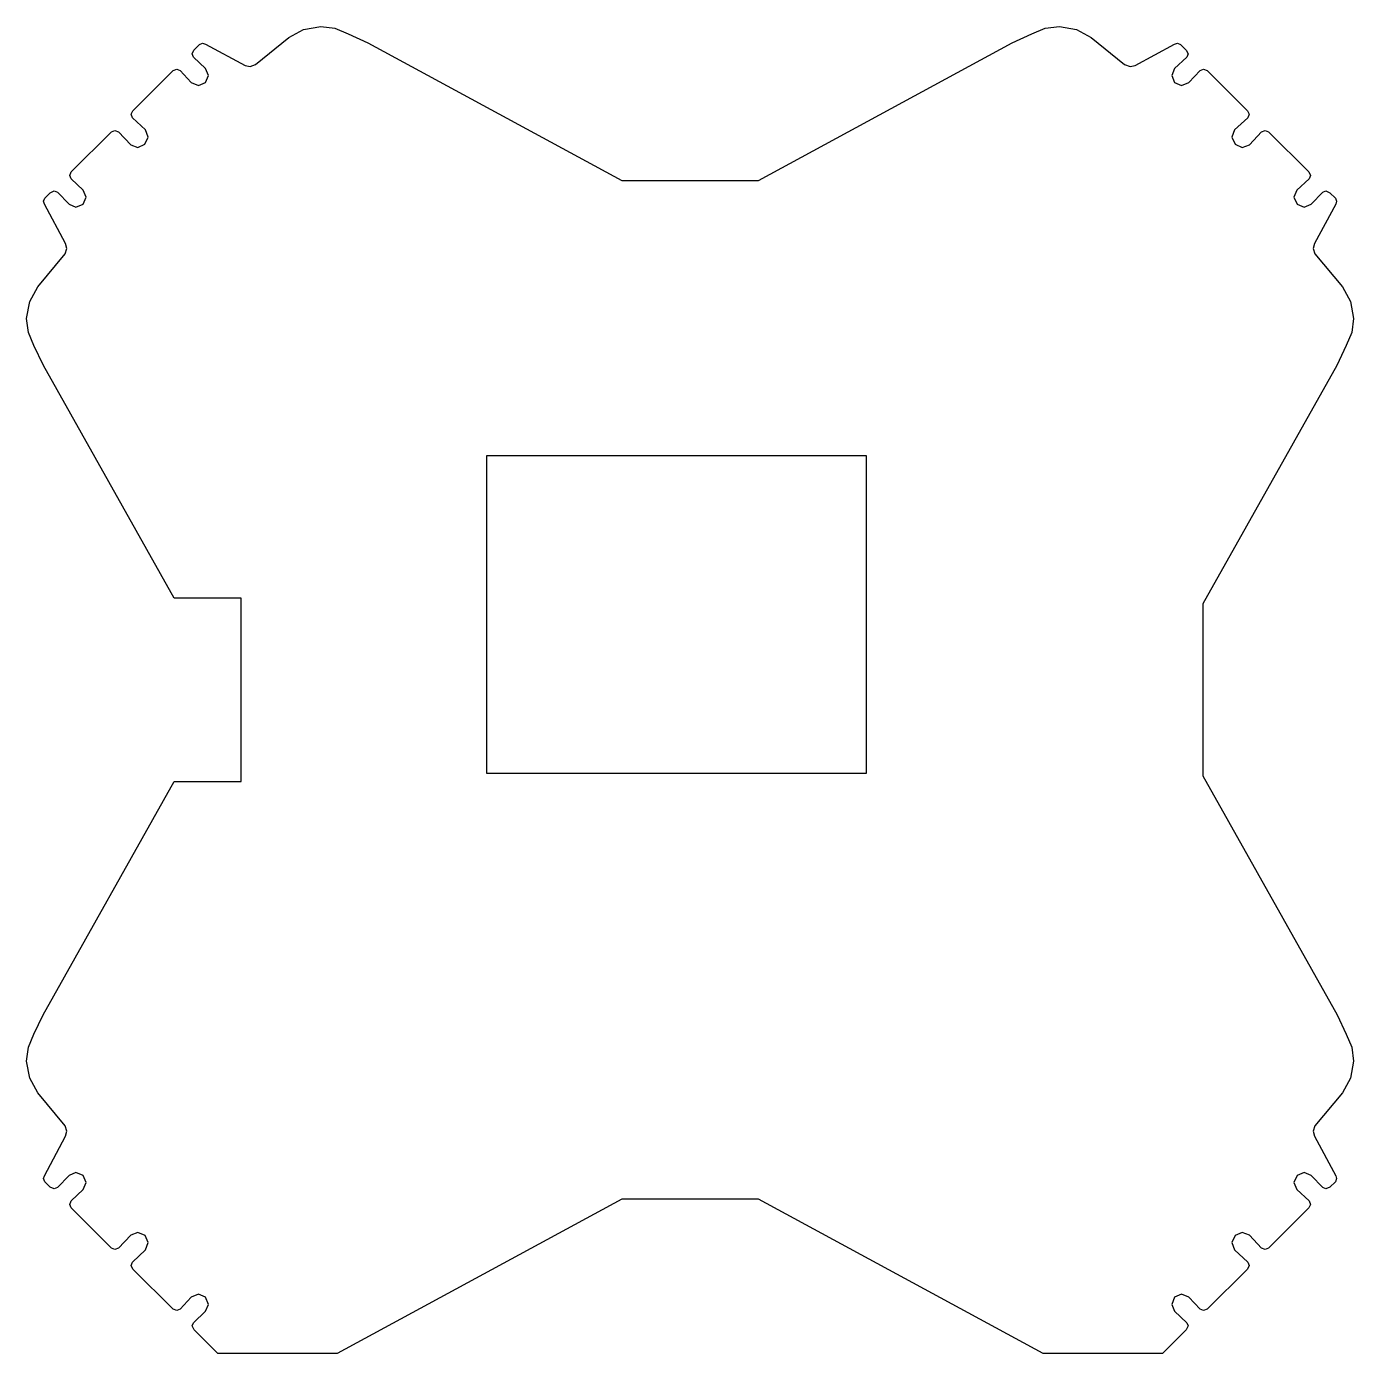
# Model space of a CAD drawing. Extents: x 0 to 123, y 0 to 123.
import ezdxf

# ---------------------------------------------------------------- set-up
doc = ezdxf.new("R2010")
doc.units = 0
doc.layers.add('Layer_1', color=7, linetype='CONTINUOUS')

msp = doc.modelspace()

# ---------------------------------------------------------------- linework, layer by layer
at = {"layer": 'Layer_1', "color": 6}
for points in [[(11.149988, 112.273321), (11.44999, 112.923491), (11.199976, 113.598355), (10.000003, 114.723363), (9.874978, 115.048271), (10.024979, 115.373532), (13.775007, 119.098513), (14.099986, 119.223396), (14.425, 119.098513), (15.449992, 117.973505), (16.124994, 117.698338), (16.774994, 117.973505), (17.049991, 118.648368), (16.774994, 119.273491), (15.649993, 120.348405), (15.524993, 120.648266), (15.674994, 120.998221), (16.199991, 121.523507), (16.499993, 121.623343), (16.749993, 121.548202), (20.449993, 119.573352), (20.899993, 119.473516), (21.399992, 119.648493), (24.475004, 122.148277), (25.849991, 122.898282), (27.449979, 123.173449), (28.75, 123.023518), (29.974986, 122.498232), (31.799976, 121.648391), (55.350009, 108.898296), (61.674962, 108.898296), (68.024962, 108.898296), (91.549948, 121.648391), (93.374868, 122.498232), (94.600065, 123.023518), (95.925098, 123.173449), (97.499898, 122.898282), (98.875026, 122.148277), (101.949837, 119.648493), (102.475123, 119.473516), (102.924915, 119.573352), (106.600154, 121.548202), (106.84992, 121.623343), (107.150134, 121.523507), (107.675068, 120.998221), (107.850045, 120.648266), (107.725162, 120.348405), (106.575106, 119.273491), (106.324987, 118.648368), (106.575106, 117.973505), (107.24997, 117.698338), (107.90014, 117.973505), (108.950006, 119.098513), (109.274915, 119.223396), (109.599823, 119.098513), (113.349851, 115.373532), (113.500134, 115.048271), (113.374898, 114.723363), (112.150054, 113.598355), (111.899934, 112.923491), (112.200148, 112.273321), (112.849965, 111.97346), (113.524829, 112.223227), (114.649837, 113.423377), (115.000145, 113.54826), (115.300006, 113.423377), (119.050034, 109.698396), (119.199965, 109.373488), (119.075081, 109.048227), (117.925026, 107.99836), (117.649859, 107.348543), (117.950073, 106.698374), (118.59989, 106.423207), (119.250059, 106.698374), (120.324973, 107.823382), (120.624834, 107.948266), (120.975143, 107.773288), (121.500076, 107.273402), (121.599912, 106.973541), (121.549818, 106.723421), (119.54992, 103.048535), (119.450084, 102.598391), (119.600015, 102.098505), (122.149893, 99.048388), (122.899898, 97.67326), (123.175065, 96.09846), (123.025134, 94.798474), (122.499848, 93.598324), (121.624959, 91.749063), (109.22482, 69.647535), (109.22482, 61.699452), (109.22482, 53.723146), (121.650006, 31.57223), (122.499848, 29.773063), (123.025134, 28.573618), (123.175065, 27.271868), (122.899898, 25.69848), (122.149893, 24.322646), (119.600015, 21.274646), (119.450084, 20.773702), (119.54992, 20.322146), (121.549818, 16.64973), (121.599912, 16.399257), (121.500076, 16.099396), (120.975143, 15.598452), (120.624834, 15.422063), (120.324973, 15.549063), (119.250059, 16.674424), (118.59989, 16.949591), (117.950073, 16.674424), (117.649859, 16.021785), (117.925026, 15.372674), (119.075081, 14.324924), (119.199965, 13.996841), (119.050034, 13.672285), (115.300006, 9.946952), (115.000145, 9.82348), (114.649837, 9.946952), (113.524829, 11.149924), (112.849965, 11.396868), (112.200148, 11.097007), (111.899934, 10.447896), (112.150054, 9.774091), (113.374898, 8.64873), (113.500134, 8.324174), (113.349851, 7.999618), (109.599823, 4.274285), (109.274915, 4.147285), (108.950006, 4.274285), (107.90014, 5.399646), (107.24997, 5.674813), (106.575106, 5.399646), (106.324987, 4.722313), (106.575106, 4.097896), (107.725162, 3.021924), (107.850045, 2.722063), (107.675068, 2.372813), (105.475145, 0.175007), (94.40004, 0.175007), (68.024962, 14.473091), (61.674962, 14.473091), (55.350009, 14.473091), (28.975002, 0.175007), (17.899992, 0.175007), (15.699992, 2.372813), (15.524993, 2.722063), (15.649993, 3.021924), (16.774994, 4.097896), (17.049991, 4.722313), (16.774994, 5.399646), (16.124994, 5.674813), (15.449992, 5.399646), (14.425, 4.274285), (14.099986, 4.147285), (13.775007, 4.274285), (10.024979, 7.999618), (9.874978, 8.324174), (10.000003, 8.64873), (11.199976, 9.774091), (11.44999, 10.447896), (11.175, 11.097007), (10.499995, 11.396868), (9.850001, 11.149924), (8.699981, 9.946952), (8.375002, 9.82348), (8.049988, 9.946952), (4.299996, 13.672285), (4.175006, 13.996841), (4.299996, 14.324924), (5.425004, 15.372674), (5.699994, 16.021785), (5.425004, 16.674424), (4.749999, 16.949591), (4.124983, 16.674424), (3.049998, 15.549063), (2.749996, 15.422063), (2.374993, 15.598452), (1.875001, 16.099396), (1.749977, 16.399257), (1.824977, 16.64973), (3.800004, 20.322146), (3.924993, 20.773702), (3.74998, 21.274646), (1.225008, 24.322646), (0.475003, 25.69848), (0.175, 27.271868), (0.349978, 28.573618), (0.850005, 29.773063), (1.725, 31.57223), (13.850008, 53.197507), (20.074994, 53.197507), (20.074994, 70.173174), (13.850008, 70.173174), (1.749977, 91.749063), (0.850005, 93.598324), (0.349978, 94.798474), (0.175, 96.09846), (0.475003, 97.67326), (1.225008, 99.048388), (3.74998, 102.098505), (3.924993, 102.598391), (3.800004, 103.048535), (1.824977, 106.723421), (1.749977, 106.973541), (1.875001, 107.273402), (2.374993, 107.773288), (2.749996, 107.948266), (3.049998, 107.823382), (4.124983, 106.698374), (4.749999, 106.423207), (5.425004, 106.698374), (5.699994, 107.348543), (5.425004, 107.99836), (4.299996, 109.048227), (4.175006, 109.373488), (4.299996, 109.698396), (8.049988, 113.423377), (8.375002, 113.54826), (8.699981, 113.423377), (9.850001, 112.223227), (10.499995, 111.97346), (11.149988, 112.273321), (11.149988, 112.273321)], [(42.849999, 83.398813), (78.000106, 83.398813), (78.000106, 53.92423), (42.849999, 53.92423), (42.849999, 83.398813), (42.849999, 83.398813)]]:
    msp.add_lwpolyline(points, dxfattribs=at)

doc.saveas('drawing.dxf')
